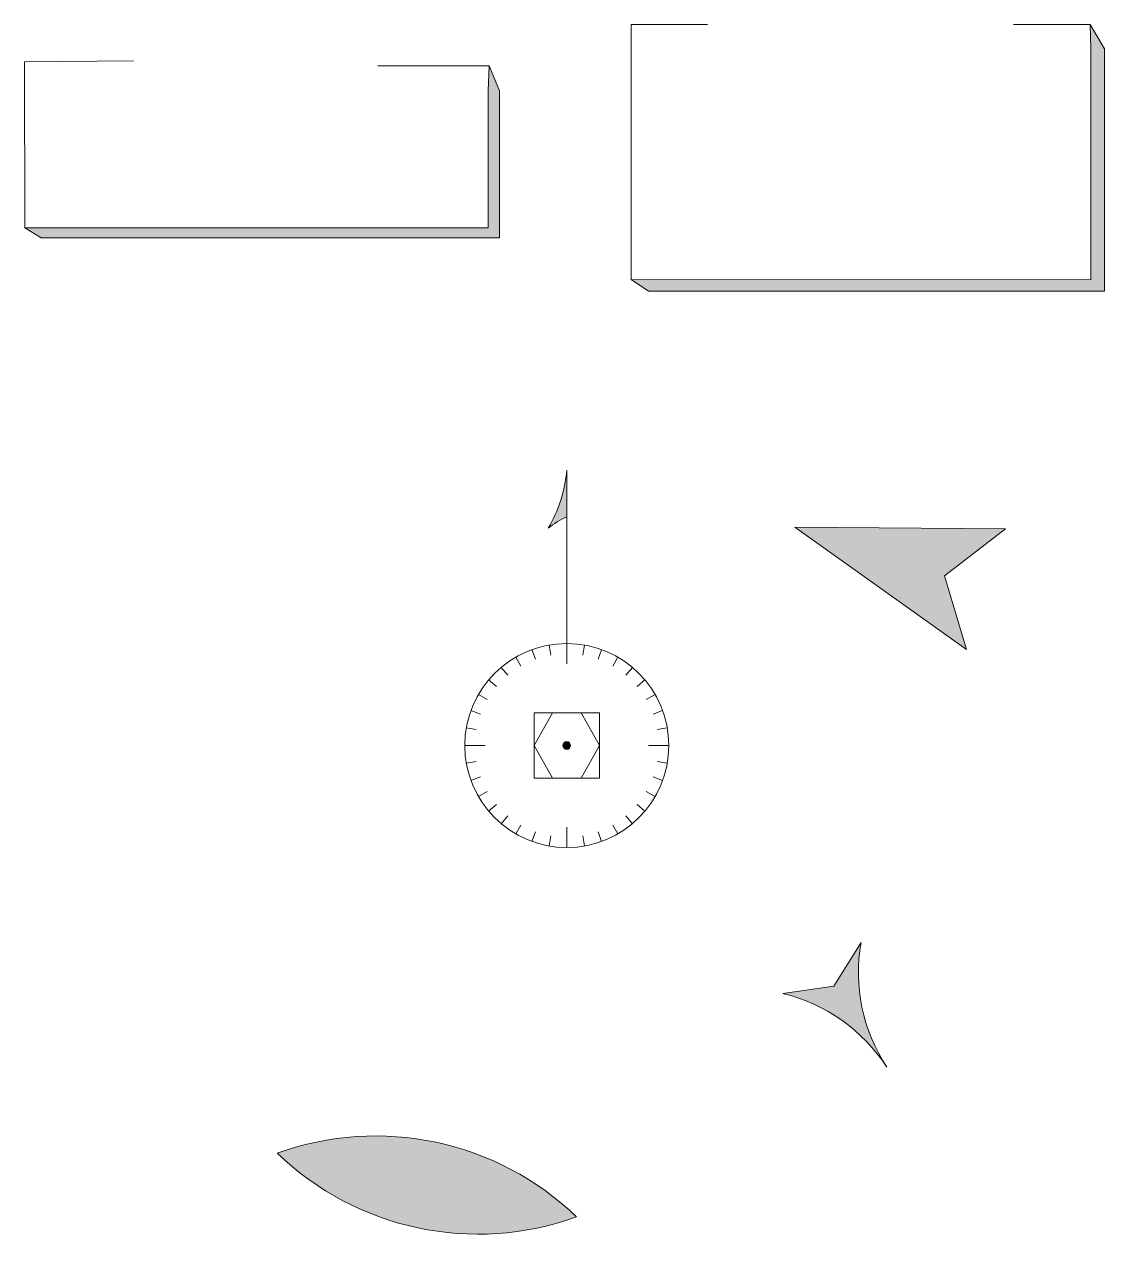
# Model space of a CAD drawing. Header units: metres. Extents: x 19099176 to 20012161, y 3456532 to 4050667.
# Drawn here: x 19182371 to 19201684, y 3730971 to 3752966 of the extents above; entities that cross this region are included whole.
import ezdxf

# ---------------------------------------------------------------- set-up
doc = ezdxf.new("R2010")
doc.units = ezdxf.units.M
doc.header["$MEASUREMENT"] = 0
doc.layers.get('0').update_dxf_attribs({"color": 250, "lineweight": 0})

# ---------------------------------------------------------------- blocks, each defined once
blk = doc.blocks.new('BOX1')
at = {"linetype": 'Continuous', "lineweight": -2}
blk.add_hatch(color=7, dxfattribs=at).paths.add_polyline_path([(0.8802000000000003, 0.2752000000000017), (0.8847000000000005, 0.3728000000000016), (0.9245999999999999, 0.2752000000000017), (0.9245999999999999, -0.2619999999999987), (0.9245999999999999, -0.3019999999999996), (-0.8720999999999997, -0.3019999999999996), (-0.9359000000000002, -0.2620999999999984), (0.8802000000000003, -0.2619999999999987)])
at = {"color": 7, "linetype": 'Continuous', "lineweight": 0}
for p, q in [((-0.9367000000000001, 0.3880000000000017), (-0.5103000000000009, 0.3924000000000003)), ((-0.9367000000000001, 0.3880000000000017), (-0.9359000000000002, -0.2620999999999984)), ((0.8847000000000005, 0.3728000000000016), (0.4487000000000005, 0.3728000000000016))]:
    blk.add_line(p, q, dxfattribs=at)
at = {"color": 7, "linetype": 'Continuous', "lineweight": -2}
blk.add_lwpolyline([(0.8802000000000003, 0.2752000000000017), (0.8847000000000005, 0.3728000000000016), (0.9245999999999999, 0.2752000000000017), (0.9245999999999999, -0.2619999999999987), (0.9245999999999999, -0.3019999999999996), (-0.8720999999999997, -0.3019999999999996), (-0.9359000000000002, -0.2620999999999984), (0.8802000000000003, -0.2619999999999987), (0.8802000000000003, 0.2752000000000017)], close=True, dxfattribs=at)
at = {"color": 7, "linetype": 'Continuous', "lineweight": 0}
blk.add_point((0.8806999999999992, 0.3717000000000006), dxfattribs=at)
blk = doc.blocks.new('BOX2')
blk.add_hatch(color=7).paths.add_polyline_path([(0.9234999999999998, 0.4529999999999994), (0.9207999999999998, 0.5483999999999991), (0.9766999999999997, 0.4529999999999994), (0.9766999999999997, -0.4526000000000003), (0.9766999999999997, -0.4969999999999999), (-0.8110999999999999, -0.4969999999999999), (-0.8792, -0.4516000000000009), (0.9234999999999998, -0.4526000000000003)])
at = {"color": 7, "linetype": 'Continuous', "lineweight": 0}
for p, q in [((-0.8792, 0.5483999999999991), (-0.8792, -0.4516000000000009)), ((-0.8792, 0.5483999999999991), (-0.5791999999999999, 0.5483999999999991)), ((0.9207999999999998, 0.5483999999999991), (0.6208, 0.5483999999999991))]:
    blk.add_line(p, q, dxfattribs=at)
at = {"color": 7}
blk.add_lwpolyline([(0.9234999999999998, 0.4529999999999994), (0.9207999999999998, 0.5483999999999991), (0.9766999999999997, 0.4529999999999994), (0.9766999999999997, -0.4526000000000003), (0.9766999999999997, -0.4969999999999999), (-0.8110999999999999, -0.4969999999999999), (-0.8792, -0.4516000000000009), (0.9234999999999998, -0.4526000000000003), (0.9234999999999998, 0.4529999999999994)], close=True, dxfattribs=at)
blk = doc.blocks.new('NROSE6')
h = blk.add_hatch(color=256)
edge = h.paths.add_edge_path()
edge.add_line((0.0001000000002022716, 1.07939999999985), (2.025046932441557e-13, 0.8963999999998506))
edge.add_line((0, 0.8963999999998578), (7.039306284184477e-05, 0.8964669273511081))
edge.add_arc((0.1253947623881686, 0.6110931267002115), 0.3116799699127389, 113.7090944444441, 129.4628027777775)
edge.add_line((-0.07270190048166114, 0.8517217114622326), (-0.07269744429199676, 0.8517195591196725))
edge.add_arc((-0.5441650517286689, 1.12794250638774), 0.5464254948846291, 329.6348603287101, 354.9033269953769)
h = blk.add_hatch(color=256)
edge = h.paths.add_edge_path()
edge.add_arc((1.958276698132977e-05, 6.63413979964389e-05), 0.015, 0, 360)
for p, q in [((0, 0.4000000000000909), (0, 0.8964000000000851)), ((-0.06939999999940483, 0.3940000000000055), (-0.06239999999979773, 0.3546000000001186)), ((0, 0.4000000000000909), (0, 0.32000000000005)), ((0.0694999999996071, 0.3939000000000306), (0.0625, 0.3546000000001186)), ((-0.1999999999998181, 0.3464000000000169), (-0.1799999999993815, 0.311800000000062)), ((-0.1367999999993117, 0.3759000000000015), (-0.1230999999997948, 0.3383000000000038)), ((0.1368000000002212, 0.3758000000000266), (0.1231000000007043, 0.3383000000000038)), ((0.1999999999998181, 0.3464000000000169), (0.180000000000291, 0.3117000000000871)), ((-0.2570999999998094, 0.3064000000000533), (-0.2313999999996668, 0.2758000000001175)), ((0.2570999999998094, 0.3064000000000533), (0.231499999999869, 0.2757000000000289)), ((-0.3062999999992826, 0.2571000000000367), (-0.2757000000001426, 0.2314999999999827)), ((0.3065000000005966, 0.2571000000000367), (0.2758000000003449, 0.2314000000001215)), ((-0.3463999999994485, 0.2000000000000455), (-0.3116999999992913, 0.1800000000000637)), ((0.346400000000358, 0.2000000000000455), (0.3118000000004031, 0.1800000000000637)), ((-0.3757999999997992, 0.1367999999999938), (-0.3383000000003449, 0.1231000000000222)), ((0.3759000000000015, 0.1367999999999938), (0.3383000000003449, 0.1231000000000222)), ((-0.3939000000000306, 0.06950000000006185), (-0.3545999999996639, 0.0624000000000251)), ((0.3940000000002328, 0.06940000000008695), (0.3546000000005733, 0.0624000000000251)), ((-0.3999999999996362, 1.13686837721616e-13), (-0.319999999999709, 1.13686837721616e-13)), ((0.4000000000005457, 1.13686837721616e-13), (0.319999999999709, 1.13686837721616e-13)), ((-0.3939000000000306, -0.06939999999997326), (-0.3545999999996639, -0.06239999999991142)), ((0.3939000000000306, -0.06949999999994816), (0.3546000000005733, -0.06239999999991142)), ((-0.3759000000000015, -0.1367999999998801), (-0.3383000000003449, -0.1230999999999085)), ((0.3758000000007087, -0.1367000000000189), (0.3383000000003449, -0.1230999999999085)), ((-0.3463999999994485, -0.1999999999999318), (-0.3118000000004031, -0.17999999999995)), ((0.346400000000358, -0.1998999999999569), (0.3117000000002008, -0.17999999999995)), ((-0.3064000000003944, -0.2570999999999231), (-0.2757000000001426, -0.2314000000000078)), ((0.3064000000003944, -0.2570999999999231), (0.2757000000001426, -0.231499999999869)), ((-0.2570999999998094, -0.3063999999999396), (-0.231499999999869, -0.2756999999999152)), ((0.2570999999998094, -0.3063999999999396), (0.231499999999869, -0.2758000000000038)), ((-0.1998999999996158, -0.3463999999999032), (-0.1799999999993815, -0.3116999999999734)), ((0, -0.3999999999999773), (0, -0.3199999999999363)), ((0.1999999999998181, -0.3463999999999032), (0.180000000000291, -0.3117999999999483)), ((-0.1367000000000189, -0.3757999999999129), (-0.1230999999997948, -0.3382999999998901)), ((-0.0694999999996071, -0.3938999999999169), (-0.06239999999979773, -0.3546000000000049)), ((0.0694999999996071, -0.3938999999999169), (0.0625, -0.3546000000000049)), ((0.1368000000002212, -0.3758999999998878), (0.1231999999999971, -0.3382999999998901))]:
    blk.add_line(p, q)
blk.add_lwpolyline([(0.0001000000002022716, 1.079400000000078), (0, 0.8964000000000851), (7.039306274236878e-05, 0.8964669273512982, 0.068846987767172), (-0.07270190048166114, 0.85172171146246), (-0.0726974442923165, 0.8517195591199425, 0.1107034211738959)], format="xyb", close=True)
for points in [[(0.05600000000049477, -0.1279999999999291), (0.1280000000006112, 1.13686837721616e-13), (0.05600000000049477, 0.1280000000000427), (-0.05590000000029249, 0.1281000000001313), (-0.1280000000006112, 1.13686837721616e-13), (-0.05590000000029249, -0.1279999999999291), (0.05600000000049477, -0.1279999999999291)], [(-0.1278999999994994, -0.1279999999999291), (0.1280000000006112, -0.1279999999999291), (0.1280000000006112, 0.1280000000000427), (-0.1280000000006112, 0.1280000000000427), (-0.1278999999994994, -0.1279999999999291)]]:
    blk.add_lwpolyline(points, close=True)
for centre, radius in [((4.034863468405092e-05, 7.474094468307158e-05), 0.4000000000000005), ((1.958276698132977e-05, 6.634139822381258e-05), 0.015)]:
    blk.add_circle(centre, radius)
blk = doc.blocks.new('ROW31')
at = {"linetype": 'Continuous'}
blk.add_hatch(color=7, dxfattribs=at).paths.add_polyline_path([(0, 0), (0.02859999999999907, -0.0965000000000007), (-0.1954000000000011, 0.06329999999999991), (0.07979999999999876, 0.06139999999999901)])
at = {"color": 7, "linetype": 'Continuous', "lineweight": 0}
blk.add_lwpolyline([(0, 0), (0.02859999999999907, -0.0965000000000007), (-0.1954000000000011, 0.06329999999999991), (0.07979999999999876, 0.06139999999999901)], close=True, dxfattribs=at)
blk = doc.blocks.new('ROW5')
at = {"linetype": 'Continuous'}
h = blk.add_hatch(color=7, dxfattribs=at)
edge = h.paths.add_edge_path()
edge.add_line((-0.03350000000000009, 0.1627999999999998), (-0.06900000000000084, 0.1055999999999999))
edge.add_line((-0.06900000000000084, 0.1055999999999999), (-0.1356000000000002, 0.09609999999999985))
edge.add_line((-0.1356000000000002, 0.09609999999999985), (-0.1355899279403019, 0.09606564602408207))
edge.add_arc((-0.1883072193008998, -0.1221808854753096), 0.2245231865975386, 32.9748444444449, 76.42036388888931, ccw=False)
edge.add_line((4.743946593599446e-05, 2.052139360486649e-05), (4.743857383004979e-05, 2.0522782024468e-05))
edge.add_arc((0.1875608508026426, 0.1235120675466535), 0.2245249237702732, 169.9223602873794, 213.3678797318239, ccw=False)
at = {"color": 7, "linetype": 'Continuous', "lineweight": 0}
blk.add_lwpolyline([(-0.03350000000000009, 0.1627999999999998), (-0.06900000000000084, 0.1055999999999999), (-0.1356000000000002, 0.09609999999999985), (-0.1355899279403019, 0.09606564602408207, -0.1918706935711614), (4.743946593599446e-05, 2.052139360486649e-05), (4.743857383004979e-05, 2.0522782024468e-05, -0.1918706935711614)], format="xyb", close=True, dxfattribs=at)
blk = doc.blocks.new('B12')
h = blk.add_hatch(color=256)
edge = h.paths.add_edge_path()
edge.add_arc((-0.1795797475551808, 0.3575881411763362), 0.6624999999999999, 226.1092083333333, 289.89079166666664, ccw=False)
edge.add_line((-0.638881732770642, -0.1198507935338284), (-0.6388817324272704, -0.1198507919183949))
edge.add_arc((-0.4134804011955566, -0.7428279101810062), 0.6624999999999994, 46.109208198154306, 109.8907915314876, ccw=False)
blk.add_lwpolyline([(0.04582158514676848, -0.2653889765543909, -0.2857142844383273), (-0.638881732770642, -0.1198507935337716), (-0.6388817324277625, -0.1198507919183953, -0.2857142844383273)], format="xyb", close=True)
blk = doc.blocks.new('U')
at = {"transparency": 33554687}
for points in [[(-0.04930496584875306, -0.01039954713298008), (-0.04651649460773107, -0.01132100276987269), (-0.04339828611696268, -0.01116785069484716), (-0.04040649878728593, -0.009789352491523351), (-0.03800524341432683, -0.007399352202742683), (-0.03644908733076753, -0.004476062778519419), (-0.03567819259453293, -0.001134555399276095), (-0.03580399961518117, 0.002601318935209428), (-0.03695261696167569, 0.0061849321394416), (-0.03894586161103127, 0.009060364493156614), (-0.04138476070692383, 0.01092292482735346), (-0.04417323194794583, 0.01184438046424607), (-0.04729144043871421, 0.01169122838921877), (-0.05028322776839096, 0.01031273018589496), (-0.05268448314135006, 0.007922729897115177), (-0.05424063922490936, 0.004999440472892801), (-0.05501153396114396, 0.001657933093648588), (-0.05488572694049572, -0.002077941240836934), (-0.0537371095940012, -0.005661554445069995), (-0.05174386494464563, -0.00853698679878323)], [(-0.01393100687829636, -0.01040234975132104), (-0.01114180105086666, -0.0113240494471325), (-0.00802277074694209, -0.01117085837482068), (-0.005030194546355407, -0.009791998193075413), (-0.002628305620904062, -0.007401369097822964), (-0.001071738537605629, -0.004477309955212006), (-0.0003006396199881217, -0.001134922297523878), (-0.0004264786536739146, 0.002601936638561008), (-0.001575397609103593, 0.006186494765195726), (-0.003569166675221627, 0.009062685777937007), (-0.006008707944340788, 0.01092573803539953), (-0.008797913771770485, 0.01184743773121011), (-0.01191694407569506, 0.01169424665889918), (-0.0149095202762853, 0.01031538647715302), (-0.01731140920173309, 0.00792475738190146), (-0.01886797628503152, 0.005000698239290501), (-0.01963907520264903, 0.001658310581601484), (-0.01951323616896679, -0.002078548354483401), (-0.01836431721353356, -0.00566310648111812), (-0.01637054814741552, -0.008539297493858511)]]:
    blk.add_hatch(color=0, dxfattribs=at).paths.add_polyline_path(points)
at = {"color": 0, "transparency": 33554687}
blk.add_solid([(0.05548618857609548, -0.005498148392937941), (0.01704174413165142, -0.005498148392937941), (0.05548618857609548, 0.006029629384839418), (0.01704174413165142, 0.006029629384839418)], dxfattribs=at)
blk = doc.blocks.new('V')
at = {"transparency": 33554687}
for points in [[(-0.06090827636139709, 0.01077355720166784), (-0.06369746484634733, 0.01169524991858717), (-0.06681647541422178, 0.01154205851702228), (-0.06980903232220007, 0.01016320579731955), (-0.07221090539131117, 0.007772590797833434), (-0.07376746180066254, 0.00484854947037805), (-0.07453855488217512, 0.001506182595618188), (-0.0744127155608865, -0.00223065269406364), (-0.07326380282106795, -0.005815187710644043), (-0.07127004550956142, -0.008691359734699144), (-0.06883051910276963, -0.01055439921502321), (-0.06604133061782028, -0.01147609193194343), (-0.06292232004994405, -0.01132290053037766), (-0.05992976314196666, -0.009944047810674927), (-0.05752789007285644, -0.007553432811189698), (-0.05597133366350418, -0.004629391483733425), (-0.05520024058199249, -0.001287024608973564), (-0.05532607990328023, 0.002449810680709152), (-0.05647499264309966, 0.00603434569728778), (-0.0584687499546053, 0.00891051772134377)], [(-0.0243239410847538, 0.01077355720166784), (-0.02711312956970405, 0.01169524991858717), (-0.03023214013757849, 0.01154205851702228), (-0.03322469704555678, 0.01016320579731955), (-0.03562657011466788, 0.007772590797833434), (-0.03718312652401926, 0.00484854947037805), (-0.03795421960553183, 0.001506182595618188), (-0.03782838028424321, -0.00223065269406364), (-0.03667946754442467, -0.005815187710644043), (-0.03468571023291814, -0.008691359734699144), (-0.03224618382612635, -0.01055439921502321), (-0.02945699534117699, -0.01147609193194343), (-0.02633798477330077, -0.01132290053037766), (-0.02334542786532337, -0.009944047810674927), (-0.02094355479621315, -0.007553432811189698), (-0.01938699838686089, -0.004629391483733425), (-0.01861590530534921, -0.001287024608973564), (-0.01874174462663694, 0.002449810680709152), (-0.01989065736645637, 0.00603434569728778), (-0.02188441467796201, 0.00891051772134377)], [(0.01324560180532883, 0.01077355720166784), (0.01045641332037858, 0.01169524991858717), (0.007337402752504135, 0.01154205851702228), (0.004344845844525852, 0.01016320579731955), (0.001942972775414747, 0.007772590797833434), (0.0003864163660633746, 0.00484854947037805), (-0.0003846767154492003, 0.001506182595618188), (-0.0002588373941605771, -0.00223065269406364), (0.0008900753456579646, -0.005815187710644043), (0.002883832657164492, -0.008691359734699144), (0.005323359063956284, -0.01055439921502321), (0.008112547548905641, -0.01147609193194343), (0.01123155811678186, -0.01132290053037766), (0.01422411502475926, -0.009944047810674927), (0.01662598809386948, -0.007553432811189698), (0.01818254450322174, -0.004629391483733425), (0.01895363758473342, -0.001287024608973564), (0.01882779826344569, 0.002449810680709152), (0.01767888552362626, 0.00603434569728778), (0.01568512821212062, 0.00891051772134377)]]:
    blk.add_hatch(color=0, dxfattribs=at).paths.add_polyline_path(points)
at = {"color": 0, "lineweight": 35, "transparency": 33554687}
blk.add_solid([(0.03620672504598474, 0.005873467882210548), (0.0746511694904288, 0.005873467882210548), (0.03620672504598474, -0.005654309895566811), (0.0746511694904288, -0.005654309895566811)], dxfattribs=at)
blk = doc.blocks.new('W')
at = {"transparency": 33554687}
blk.add_hatch(color=0, dxfattribs=at).paths.add_polyline_path([(-0.05471697549804152, 0.01069341403969602), (-0.05750616398299176, 0.01161510675661535), (-0.06062517455086621, 0.01146191535505046), (-0.0636177314588445, 0.01008306263534773), (-0.0660196045279556, 0.007692447635861617), (-0.06757616093730698, 0.004768406308406232), (-0.06834725401881955, 0.001426039433646371), (-0.06822141469753093, -0.002310795856035457), (-0.06707250195771239, -0.00589533087261586), (-0.06507874464620586, -0.008771502896670962), (-0.06263921823941407, -0.01063454237699503), (-0.05985002975446471, -0.01155623509391525), (-0.05673101918658848, -0.01140304369234947), (-0.05373846227861109, -0.01002419097264674), (-0.05133658920950087, -0.007633575973161515), (-0.04978003280014861, -0.004709534645705242), (-0.04900893971863692, -0.001367167770945382), (-0.04913477903992466, 0.002369667518737335), (-0.05028369177974409, 0.005954202535315962), (-0.05227744909124973, 0.008830374559371952)])
at = {"color": 0, "lineweight": 35, "transparency": 33554687}
for points in [[(-0.0318491416459384, 0.006139673274741282), (0.006595302798505655, 0.006139673274741282), (-0.0318491416459384, -0.005388104503036078), (0.006595302798505655, -0.005388104503036078)], [(0.02941495621720672, 0.006139673274741282), (0.06785940066165078, 0.006139673274741282), (0.02941495621720672, -0.005388104503036078), (0.06785940066165078, -0.005388104503036078)]]:
    blk.add_solid(points, dxfattribs=at)

msp = doc.modelspace()

# ---------------------------------------------------------------- block references
for name, p, xscale, yscale, zscale in [('BOX2', (19197228.03718211, 3750464.420205187), 4561.76929934043, 4561.76929934043, 4561.76929934043), ('BOX1', (19186644.2951472, 3750527.295000624), 4561.76929934043, 4561.76929934043, 4561.76929934043), ('U', (19193833.28188785, 3749345.372309525), 0.5851085361634484, 0.5851085361634484, 0.5851085361634484), ('V', (19196255.34638201, 3749345.372309525), 0.5851085361634484, 0.5851085361634484, 0.5851085361634484), ('W', (19199264.71183833, 3749345.372309525), 0.5851085361634484, 0.5851085361634484, 0.5851085361634484), ('NROSE6', (19192068.06607272, 3740071.963362765), 4561.76929934043, 4561.76929934043, 4561.76929934043), ('ROW31', (19198823.69611575, 3743109.40555818), 13685.30789802129, 13685.30789802129, 13685.30789802129), ('ROW5', (19197789.30082537, 3734322.000321936), 13685.30789802129, 13685.30789802129, 13685.30789802129), ('B12', (19191885.53385058, 3733716.928993268), 7818.836310888931, 7818.836310888931, 7818.836310888931)]:
    msp.add_blockref(name, p, dxfattribs=dict(xscale=xscale, yscale=yscale, zscale=zscale))

doc.saveas('drawing.dxf')
